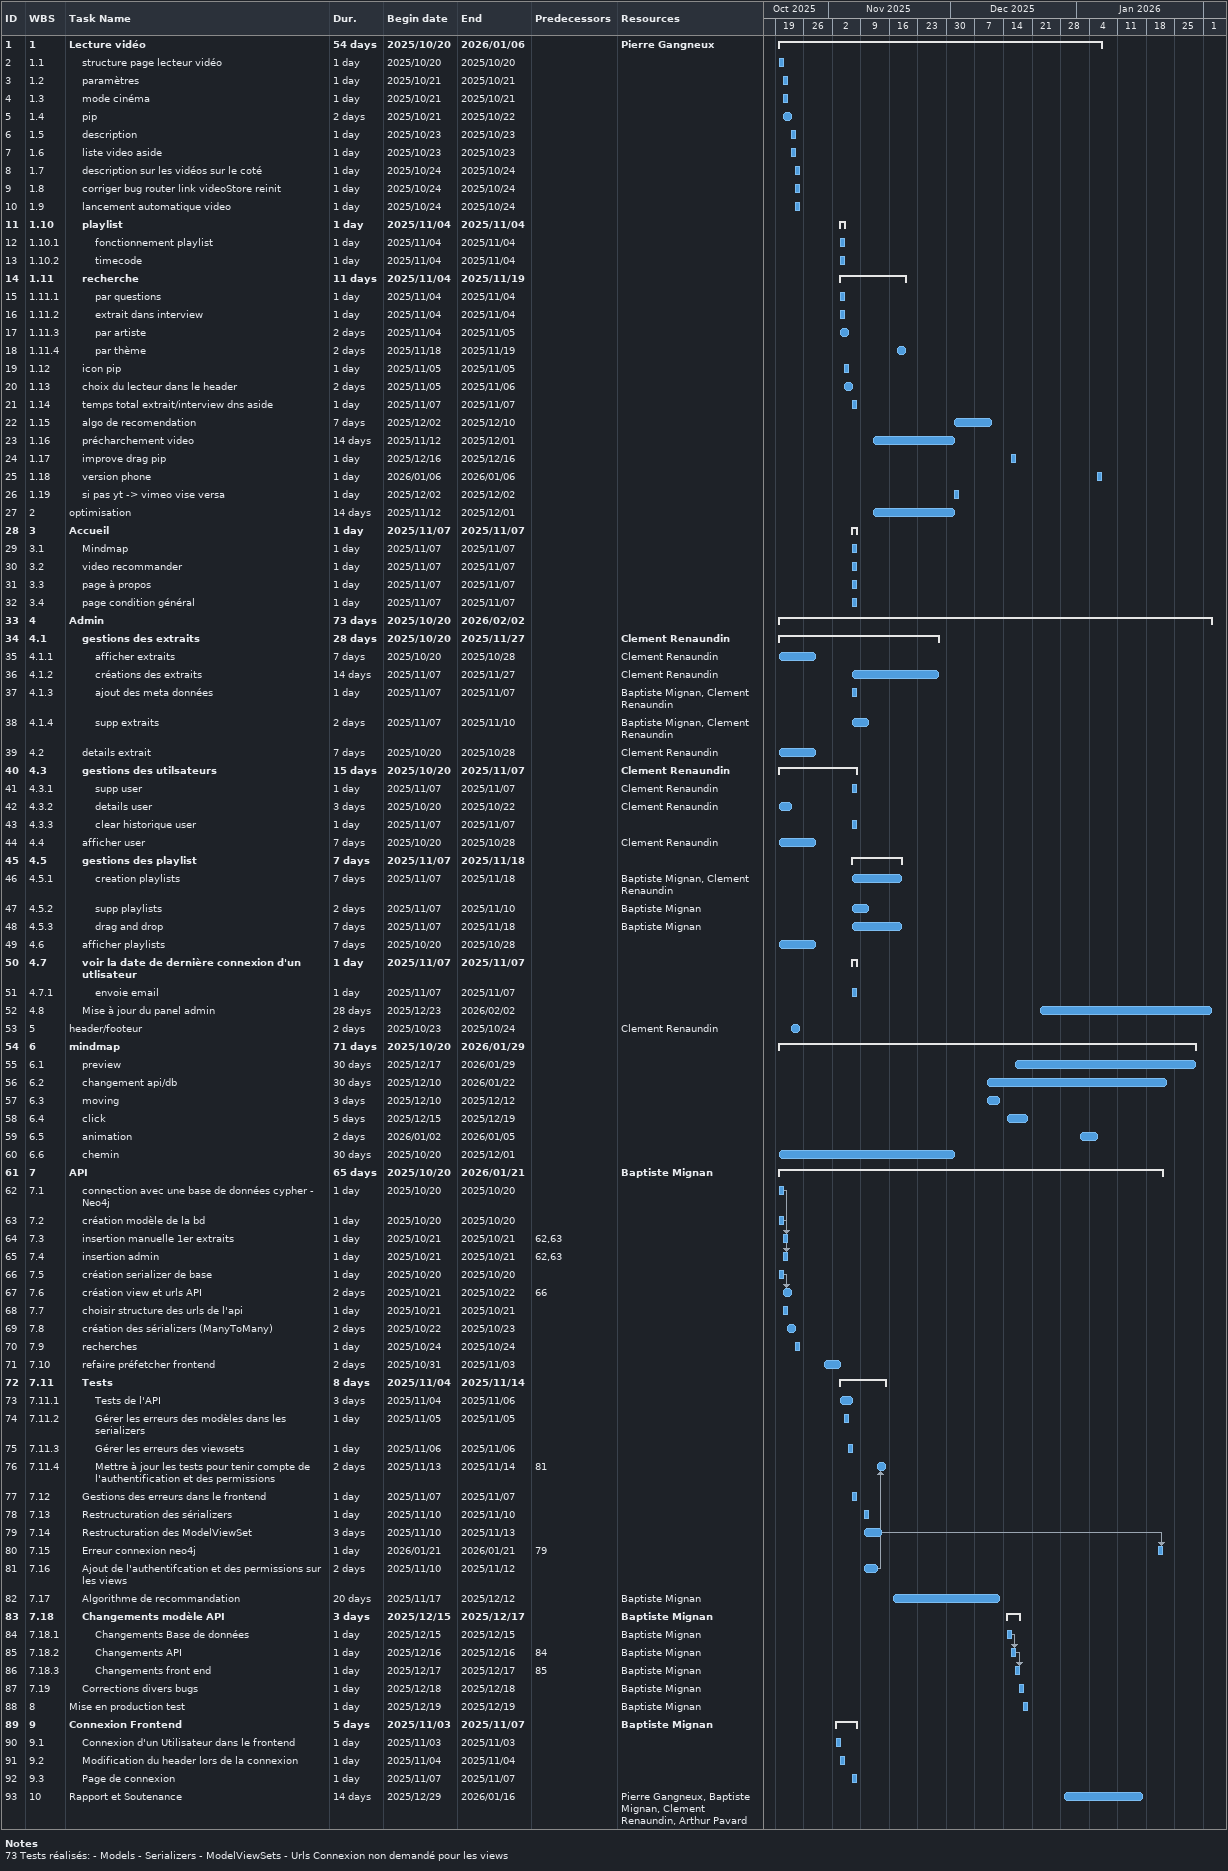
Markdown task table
| ID | WBS | Task | Duration | Start | Finish | Predecessors | Resources |
|---|---|---|---|---|---|---|---|
| 1 | 1 | **Lecture vidéo** | 54d | 2025-10-20 | 2026-01-06 |  | Pierre Gangneux |
| 2 | 1.1 | structure page lecteur vidéo | 1d | 2025-10-20 | 2025-10-20 |  |  |
| 3 | 1.2 | paramètres | 1d | 2025-10-21 | 2025-10-21 |  |  |
| 4 | 1.3 | mode cinéma | 1d | 2025-10-21 | 2025-10-21 |  |  |
| 5 | 1.4 | pip | 2d | 2025-10-21 | 2025-10-22 |  |  |
| 6 | 1.5 | description | 1d | 2025-10-23 | 2025-10-23 |  |  |
| 7 | 1.6 | liste video aside | 1d | 2025-10-23 | 2025-10-23 |  |  |
| 8 | 1.7 | description sur les vidéos sur le coté | 1d | 2025-10-24 | 2025-10-24 |  |  |
| 9 | 1.8 | corriger bug router link videoStore reinit | 1d | 2025-10-24 | 2025-10-24 |  |  |
| 10 | 1.9 | lancement automatique video | 1d | 2025-10-24 | 2025-10-24 |  |  |
| 11 | 1.10 | **playlist** | 1d | 2025-11-04 | 2025-11-04 |  |  |
| 12 | 1.10.1 | fonctionnement playlist | 1d | 2025-11-04 | 2025-11-04 |  |  |
| 13 | 1.10.2 | timecode | 1d | 2025-11-04 | 2025-11-04 |  |  |
| 14 | 1.11 | **recherche** | 11d | 2025-11-04 | 2025-11-19 |  |  |
| 15 | 1.11.1 | par questions | 1d | 2025-11-04 | 2025-11-04 |  |  |
| 16 | 1.11.2 | extrait dans interview | 1d | 2025-11-04 | 2025-11-04 |  |  |
| 17 | 1.11.3 | par artiste | 2d | 2025-11-04 | 2025-11-05 |  |  |
| 18 | 1.11.4 | par thème | 2d | 2025-11-18 | 2025-11-19 |  |  |
| 19 | 1.12 | icon pip | 1d | 2025-11-05 | 2025-11-05 |  |  |
| 20 | 1.13 | choix du lecteur dans le header | 2d | 2025-11-05 | 2025-11-06 |  |  |
| 21 | 1.14 | temps total extrait/interview dns aside | 1d | 2025-11-07 | 2025-11-07 |  |  |
| 22 | 1.15 | algo de recomendation | 7d | 2025-12-02 | 2025-12-10 |  |  |
| 23 | 1.16 | précharchement video | 14d | 2025-11-12 | 2025-12-01 |  |  |
| 24 | 1.17 | improve drag pip | 1d | 2025-12-16 | 2025-12-16 |  |  |
| 25 | 1.18 | version phone | 1d | 2026-01-06 | 2026-01-06 |  |  |
| 26 | 1.19 | si pas yt -> vimeo vise versa | 1d | 2025-12-02 | 2025-12-02 |  |  |
| 27 | 2 | optimisation | 14d | 2025-11-12 | 2025-12-01 |  |  |
| 28 | 3 | **Accueil** | 1d | 2025-11-07 | 2025-11-07 |  |  |
| 29 | 3.1 | Mindmap | 1d | 2025-11-07 | 2025-11-07 |  |  |
| 30 | 3.2 | video recommander | 1d | 2025-11-07 | 2025-11-07 |  |  |
| 31 | 3.3 | page à propos | 1d | 2025-11-07 | 2025-11-07 |  |  |
| 32 | 3.4 | page condition général | 1d | 2025-11-07 | 2025-11-07 |  |  |
| 33 | 4 | **Admin** | 73d | 2025-10-20 | 2026-02-02 |  |  |
| 34 | 4.1 | **gestions des extraits** | 28d | 2025-10-20 | 2025-11-27 |  | Clement Renaundin |
| 35 | 4.1.1 | afficher extraits | 7d | 2025-10-20 | 2025-10-28 |  | Clement Renaundin |
| 36 | 4.1.2 | créations des extraits | 14d | 2025-11-07 | 2025-11-27 |  | Clement Renaundin |
| 37 | 4.1.3 | ajout des meta données | 1d | 2025-11-07 | 2025-11-07 |  | Baptiste Mignan, Clement Renaundin |
| 38 | 4.1.4 | supp extraits | 2d | 2025-11-07 | 2025-11-10 |  | Baptiste Mignan, Clement Renaundin |
| 39 | 4.2 | details extrait | 7d | 2025-10-20 | 2025-10-28 |  | Clement Renaundin |
| 40 | 4.3 | **gestions des utilsateurs** | 15d | 2025-10-20 | 2025-11-07 |  | Clement Renaundin |
| 41 | 4.3.1 | supp user | 1d | 2025-11-07 | 2025-11-07 |  | Clement Renaundin |
| 42 | 4.3.2 | details user | 3d | 2025-10-20 | 2025-10-22 |  | Clement Renaundin |
| 43 | 4.3.3 | clear historique user | 1d | 2025-11-07 | 2025-11-07 |  |  |
| 44 | 4.4 | afficher user | 7d | 2025-10-20 | 2025-10-28 |  | Clement Renaundin |
| 45 | 4.5 | **gestions des playlist** | 7d | 2025-11-07 | 2025-11-18 |  |  |
| 46 | 4.5.1 | creation playlists | 7d | 2025-11-07 | 2025-11-18 |  | Baptiste Mignan, Clement Renaundin |
| 47 | 4.5.2 | supp playlists | 2d | 2025-11-07 | 2025-11-10 |  | Baptiste Mignan |
| 48 | 4.5.3 | drag and drop | 7d | 2025-11-07 | 2025-11-18 |  | Baptiste Mignan |
| 49 | 4.6 | afficher playlists | 7d | 2025-10-20 | 2025-10-28 |  |  |
| 50 | 4.7 | **voir la date de dernière connexion d'un utlisateur** | 1d | 2025-11-07 | 2025-11-07 |  |  |
| 51 | 4.7.1 | envoie email | 1d | 2025-11-07 | 2025-11-07 |  |  |
| 52 | 4.8 | Mise à jour du panel admin | 28d | 2025-12-23 | 2026-02-02 |  |  |
| 53 | 5 | header/footeur | 2d | 2025-10-23 | 2025-10-24 |  | Clement Renaundin |
| 54 | 6 | **mindmap** | 71d | 2025-10-20 | 2026-01-29 |  |  |
| 55 | 6.1 | preview | 30d | 2025-12-17 | 2026-01-29 |  |  |
| 56 | 6.2 | changement api/db | 30d | 2025-12-10 | 2026-01-22 |  |  |
| 57 | 6.3 | moving | 3d | 2025-12-10 | 2025-12-12 |  |  |
| 58 | 6.4 | click | 5d | 2025-12-15 | 2025-12-19 |  |  |
| 59 | 6.5 | animation | 2d | 2026-01-02 | 2026-01-05 |  |  |
| 60 | 6.6 | chemin | 30d | 2025-10-20 | 2025-12-01 |  |  |
| 61 | 7 | **API** | 65d | 2025-10-20 | 2026-01-21 |  | Baptiste Mignan |
| 62 | 7.1 | connection avec une base de données cypher - Neo4j | 1d | 2025-10-20 | 2025-10-20 |  |  |
| 63 | 7.2 | création modèle de la bd | 1d | 2025-10-20 | 2025-10-20 |  |  |
| 64 | 7.3 | insertion manuelle 1er extraits | 1d | 2025-10-21 | 2025-10-21 | 62, 63 |  |
| 65 | 7.4 | insertion admin | 1d | 2025-10-21 | 2025-10-21 | 62, 63 |  |
| 66 | 7.5 | création serializer de base | 1d | 2025-10-20 | 2025-10-20 |  |  |
| 67 | 7.6 | création view et urls API | 2d | 2025-10-21 | 2025-10-22 | 66 |  |
| 68 | 7.7 | choisir structure des urls de l'api | 1d | 2025-10-21 | 2025-10-21 |  |  |
| 69 | 7.8 | création des sérializers (ManyToMany) | 2d | 2025-10-22 | 2025-10-23 |  |  |
| 70 | 7.9 | recherches | 1d | 2025-10-24 | 2025-10-24 |  |  |
| 71 | 7.10 | refaire préfetcher frontend | 2d | 2025-10-31 | 2025-11-03 |  |  |
| 72 | 7.11 | **Tests** | 8d | 2025-11-04 | 2025-11-14 |  |  |
| 73 | 7.11.1 | Tests de l'API | 3d | 2025-11-04 | 2025-11-06 |  |  |
| 74 | 7.11.2 | Gérer les erreurs des modèles dans les serializers | 1d | 2025-11-05 | 2025-11-05 |  |  |
| 75 | 7.11.3 | Gérer les erreurs des viewsets | 1d | 2025-11-06 | 2025-11-06 |  |  |
| 76 | 7.11.4 | Mettre à jour les tests pour tenir compte de l'authentification et des permissions | 2d | 2025-11-13 | 2025-11-14 | 81 |  |
| 77 | 7.12 | Gestions des erreurs dans le frontend | 1d | 2025-11-07 | 2025-11-07 |  |  |
| 78 | 7.13 | Restructuration des sérializers | 1d | 2025-11-10 | 2025-11-10 |  |  |
| 79 | 7.14 | Restructuration des ModelViewSet | 3d | 2025-11-10 | 2025-11-13 |  |  |
| 80 | 7.15 | Erreur connexion neo4j | 1d | 2026-01-21 | 2026-01-21 | 79 |  |
| 81 | 7.16 | Ajout de l'authentifcation et des permissions sur les views | 2d | 2025-11-10 | 2025-11-12 |  |  |
| 82 | 7.17 | Algorithme de recommandation | 20d | 2025-11-17 | 2025-12-12 |  | Baptiste Mignan |
| 83 | 7.18 | **Changements modèle API** | 3d | 2025-12-15 | 2025-12-17 |  | Baptiste Mignan |
| 84 | 7.18.1 | Changements Base de données | 1d | 2025-12-15 | 2025-12-15 |  | Baptiste Mignan |
| 85 | 7.18.2 | Changements API | 1d | 2025-12-16 | 2025-12-16 | 84 | Baptiste Mignan |
| 86 | 7.18.3 | Changements front end | 1d | 2025-12-17 | 2025-12-17 | 85 | Baptiste Mignan |
| 87 | 7.19 | Corrections divers bugs | 1d | 2025-12-18 | 2025-12-18 |  | Baptiste Mignan |
| 88 | 8 | Mise en production test | 1d | 2025-12-19 | 2025-12-19 |  | Baptiste Mignan |
| 89 | 9 | **Connexion Frontend** | 5d | 2025-11-03 | 2025-11-07 |  | Baptiste Mignan |
| 90 | 9.1 | Connexion d'un Utilisateur dans le frontend | 1d | 2025-11-03 | 2025-11-03 |  |  |
| 91 | 9.2 | Modification du header lors de la connexion | 1d | 2025-11-04 | 2025-11-04 |  |  |
| 92 | 9.3 | Page de connexion | 1d | 2025-11-07 | 2025-11-07 |  |  |
| 93 | 10 | Rapport et Soutenance | 14d | 2025-12-29 | 2026-01-16 |  | Pierre Gangneux, Baptiste Mignan, Clement Renaundin, Arthur Pavard |

Notes
- 73: Tests réalisés: - Models - Serializers - ModelViewSets - Urls Connexion non demandé pour les views
